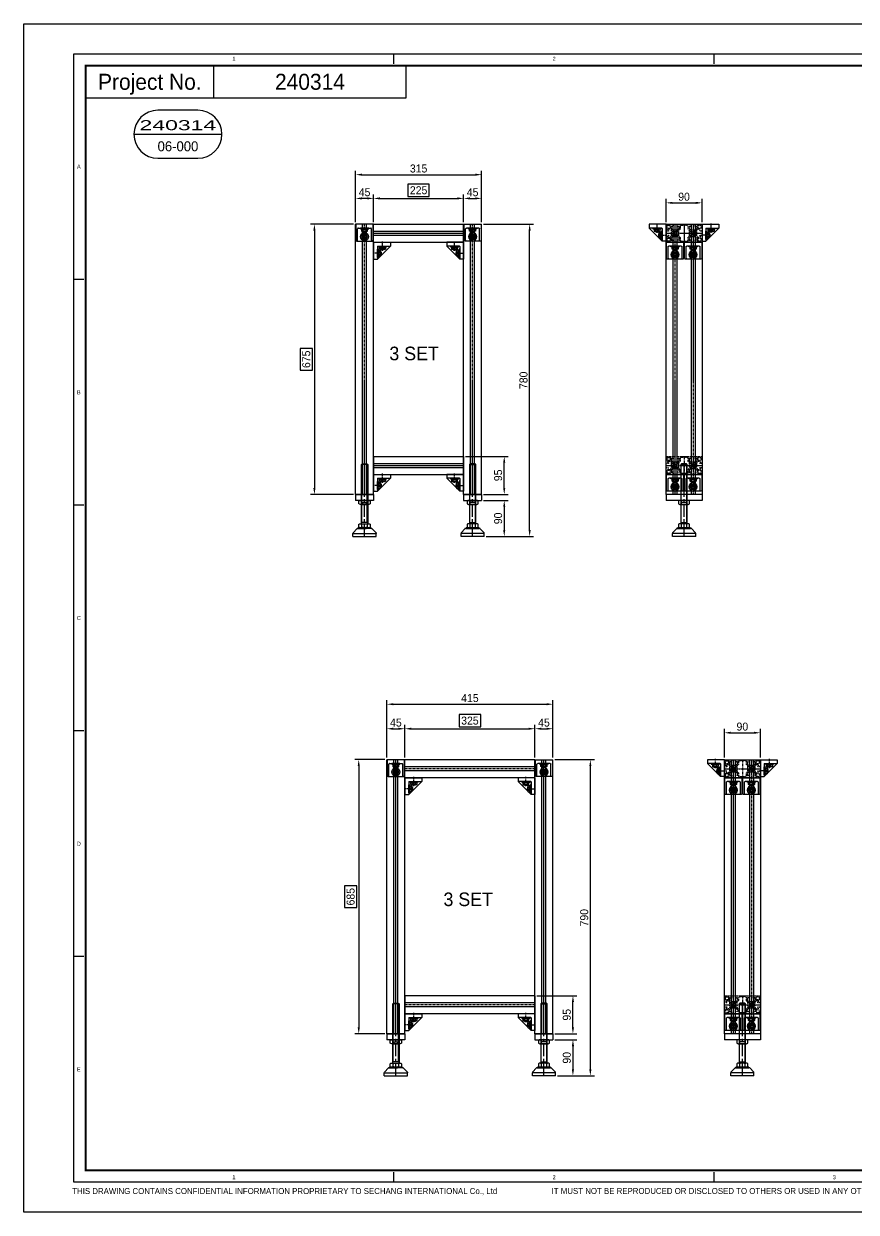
# Model space of a CAD drawing. Header units: inches. Extents: x 0 to 77285, y -118 to 40065.
# Drawn here: x 66890 to 68970, y 10650 to 13620 of the extents above; entities that cross this region are included whole.
import ezdxf
from ezdxf.enums import TextEntityAlignment as Align

# ---------------------------------------------------------------- set-up
doc = ezdxf.new("R2010")
doc.units = ezdxf.units.IN
doc.header["$LTSCALE"] = 5
doc.header["$MEASUREMENT"] = 0
doc.linetypes.add('CENTER', pattern=[2, 1.25, -0.25, 0.25, -0.25])
doc.linetypes.add('HIDDEN', pattern=[0.375, 0.25, -0.125])
for name, color, linetype in [('11', 1, 'CENTER'), ('22', 2, 'HIDDEN'), ('44', 4, 'Continuous'), ('A', 8, 'Continuous'), ('T', 3, 'Continuous')]:
    doc.layers.add(name, color=color, linetype=linetype)
doc.styles.add('SCI', font='')
doc.styles.get('SCI').set_extended_font_data('Gulim')
doc.dimstyles.new('S', dxfattribs={"dimscale": 100, "dimtxt": 2.5, "dimasz": 2, "dimexe": 1.25, "dimexo": 0.625, "dimgap": -0.625, "dimtad": 1, "dimdec": 8, "dimtxsty": 'SCI', "dimcen": 2.5, "dimclrd": 1, "dimclre": 1, "dimclrt": 7, "dimadec": 8, "dimazin": 2, "dimtfac": 1, "dimtdec": 8, "dimtmove": 0, "dimatfit": 3, "dimfxl": 1, "dimarcsym": 0})
doc.dimstyles.new('SCH', dxfattribs={"dimtxt": 2.5, "dimasz": 2, "dimexe": 1.25, "dimexo": 0.625, "dimtad": 1, "dimdec": 8, "dimtxsty": 'SCI', "dimcen": 2.5, "dimclrd": 4, "dimclre": 4, "dimclrt": 7, "dimadec": 8, "dimazin": 2, "dimtfac": 1, "dimtdec": 8, "dimtmove": 0, "dimatfit": 3, "dimfxl": 1, "dimarcsym": 0})

# ---------------------------------------------------------------- blocks, each defined once
blk = doc.blocks.new('A$C47db6cef')
at = {"ltscale": 0.506191}
for p, q in [((0, 43), (0, 28.5)), ((16.5, 45), (2, 45)), ((3.1, 40.5), (2.3, 41.3)), ((2.3, 35.7), (3.1, 36.5)), ((3.7, 42.7), (4.5, 41.9)), ((4.5, 35.1), (3.7, 34.3)), ((6, 32.5), (10.5, 32.5)), ((8.5, 41.9), (9.3, 42.7)), ((9.3, 34.3), (8.5, 35.1)), ((10.7, 41.3), (9.9, 40.5)), ((9.9, 36.5), (10.7, 35.7)), ((10.5, 32.5), (14, 29)), ((12.5, 34.5), (12.5, 39)), ((16, 31), (12.5, 34.5)), ((15.5, 39), (17.5, 39)), ((22.2, 31), (16, 31)), ((16.5, 43.5), (16.5, 45)), ((28.5, 45), (16.5, 45)), ((17.5, 43.5), (16.5, 43.5)), ((17.5, 39), (17.5, 43.5)), ((22.5, 30.7), (22.2, 31)), ((22.8, 31), (22.5, 30.7)), ((29, 31), (22.8, 31)), ((27.5, 43.5), (27.5, 39)), ((28.5, 43.5), (27.5, 43.5)), ((27.5, 39), (29.5, 39)), ((28.5, 45), (28.5, 43.5)), ((36.5, 45), (28.5, 45)), ((32.5, 34.5), (29, 31)), ((31, 29), (35, 33)), ((32.5, 39), (32.5, 34.5)), ((35, 33), (35, 39.5)), ((37, 44.5), (36.5, 45)), ((44.7, 44.5), (37, 44.5)), ((37.5, 42), (52.5, 42)), ((45, 44.2), (44.7, 44.5)), ((45.3, 44.5), (45, 44.2)), ((53, 44.5), (45.3, 44.5)), ((53.5, 45), (53, 44.5)), ((61.5, 45), (53.5, 45)), ((55, 39.5), (55, 33)), ((55, 33), (59, 29)), ((57.5, 34.5), (57.5, 39)), ((61, 31), (57.5, 34.5)), ((60.5, 39), (62.5, 39)), ((67.2, 31), (61, 31)), ((61.5, 43.5), (61.5, 45)), ((73.5, 45), (61.5, 45)), ((62.5, 43.5), (61.5, 43.5)), ((62.5, 39), (62.5, 43.5)), ((67.5, 30.7), (67.2, 31)), ((67.8, 31), (67.5, 30.7)), ((74, 31), (67.8, 31)), ((72.5, 43.5), (72.5, 39)), ((73.5, 43.5), (72.5, 43.5)), ((72.5, 39), (74.5, 39)), ((73.5, 45), (73.5, 43.5)), ((88, 45), (73.5, 45)), ((77.5, 34.5), (74, 31)), ((76, 29), (79.5, 32.5)), ((77.5, 39), (77.5, 34.5)), ((80.1, 40.5), (79.3, 41.3)), ((79.3, 35.7), (80.1, 36.5)), ((79.5, 32.5), (84, 32.5)), ((80.7, 42.7), (81.5, 41.9)), ((81.5, 35.1), (80.7, 34.3)), ((85.5, 41.9), (86.3, 42.7)), ((86.3, 34.3), (85.5, 35.1)), ((87.7, 41.3), (86.9, 40.5)), ((86.9, 36.5), (87.7, 35.7)), ((90, 28.5), (90, 43)), ((0, 28.5), (1.5, 28.5)), ((0, 28.5), (0, 16.5)), ((0, 16.5), (0, 2)), ((1.5, 16.5), (0, 16.5)), ((1.5, 28.5), (1.5, 27.5)), ((1.5, 27.5), (6, 27.5)), ((1.5, 17.5), (1.5, 16.5)), ((6, 17.5), (1.5, 17.5)), ((2, 0), (16.5, 0)), ((3.1, 8.5), (2.3, 9.3)), ((2.3, 3.7), (3.1, 4.5)), ((3.7, 10.7), (4.5, 9.9)), ((4.5, 3.1), (3.7, 2.3)), ((6, 27.5), (6, 29.5)), ((6, 15.5), (6, 17.5)), ((10.5, 12.5), (6, 12.5)), ((8.5, 9.9), (9.3, 10.7)), ((9.3, 2.3), (8.5, 3.1)), ((10.7, 9.3), (9.9, 8.5)), ((9.9, 4.5), (10.7, 3.7)), ((14, 16), (10.5, 12.5)), ((12.5, 10.5), (16, 14)), ((12.5, 6), (12.5, 10.5)), ((14, 29), (14, 22.8)), ((14, 22.8), (14.3, 22.5)), ((14.3, 22.5), (14, 22.2)), ((14, 22.2), (14, 16)), ((17.5, 6), (15.5, 6)), ((16, 26.3), (16, 28)), ((19.5, 24.2), (16, 26.3)), ((16, 18.7), (19.5, 20.8)), ((16, 17), (16, 18.7)), ((16, 14), (22.2, 14)), ((16.5, 1.5), (17.5, 1.5)), ((16.5, 0), (16.5, 1.5)), ((16.5, 0), (28.5, 0)), ((17, 29), (18.7, 29)), ((18.7, 16), (17, 16)), ((17.5, 1.5), (17.5, 6)), ((18.7, 29), (20.8, 25.5)), ((20.8, 19.5), (18.7, 16)), ((22.2, 14), (22.5, 14.3)), ((22.5, 14.3), (22.8, 14)), ((22.8, 14), (29, 14)), ((24.2, 25.5), (26.3, 29)), ((26.3, 16), (24.2, 19.5)), ((29, 26.3), (25.5, 24.2)), ((25.5, 20.8), (29, 18.7)), ((26.3, 29), (28, 29)), ((28, 16), (26.3, 16)), ((27.5, 6), (27.5, 1.5)), ((29.5, 6), (27.5, 6)), ((27.5, 1.5), (28.5, 1.5)), ((28.5, 1.5), (28.5, 0)), ((28.5, 0), (35.5, 0)), ((29, 28), (29, 26.3)), ((29, 18.7), (29, 17)), ((29, 14), (32.5, 10.5)), ((31, 16), (31, 29)), ((35, 12), (31, 16)), ((32.5, 10.5), (32.5, 6)), ((35, 5.5), (35, 12)), ((35.5, 0), (36, 0.5)), ((36, 0.5), (44.7, 0.5)), ((52.5, 3), (37.5, 3)), ((44.7, 0.5), (45, 0.8)), ((45, 0.8), (45.3, 0.5)), ((45.3, 0.5), (54, 0.5)), ((54, 0.5), (54.5, 0)), ((59, 16), (55, 12)), ((55, 12), (55, 5.5)), ((57.5, 10.5), (61, 14)), ((57.5, 6), (57.5, 10.5)), ((59, 29), (59, 16)), ((62.5, 6), (60.5, 6)), ((61, 26.3), (61, 28)), ((64.5, 24.2), (61, 26.3)), ((61, 18.7), (64.5, 20.8)), ((61, 17), (61, 18.7)), ((61, 14), (67.2, 14)), ((61.5, 1.5), (62.5, 1.5)), ((61.5, 0), (61.5, 1.5)), ((62, 29), (63.7, 29)), ((63.7, 16), (62, 16)), ((62.5, 1.5), (62.5, 6)), ((63.7, 29), (65.8, 25.5)), ((65.8, 19.5), (63.7, 16)), ((67.2, 14), (67.5, 14.3)), ((67.5, 14.3), (67.8, 14)), ((67.8, 14), (74, 14)), ((69.2, 25.5), (71.3, 29)), ((71.3, 16), (69.2, 19.5)), ((74, 26.3), (70.5, 24.2)), ((70.5, 20.8), (74, 18.7)), ((71.3, 29), (73, 29)), ((73, 16), (71.3, 16)), ((72.5, 6), (72.5, 1.5)), ((74.5, 6), (72.5, 6)), ((72.5, 1.5), (73.5, 1.5)), ((73.5, 1.5), (73.5, 0)), ((74, 28), (74, 26.3)), ((74, 18.7), (74, 17)), ((74, 14), (77.5, 10.5)), ((75.7, 22.5), (76, 22.8)), ((76, 22.2), (75.7, 22.5)), ((76, 22.8), (76, 29)), ((76, 16), (76, 22.2)), ((79.5, 12.5), (76, 16)), ((77.5, 10.5), (77.5, 6)), ((80.1, 8.5), (79.3, 9.3)), ((79.3, 3.7), (80.1, 4.5)), ((84, 12.5), (79.5, 12.5)), ((80.7, 10.7), (81.5, 9.9)), ((81.5, 3.1), (80.7, 2.3)), ((84, 29.5), (84, 27.5)), ((84, 27.5), (88.5, 27.5)), ((84, 17.5), (84, 15.5)), ((88.5, 17.5), (84, 17.5)), ((85.5, 9.9), (86.3, 10.7)), ((86.3, 2.3), (85.5, 3.1)), ((87.7, 9.3), (86.9, 8.5)), ((86.9, 4.5), (87.7, 3.7)), ((88.5, 28.5), (90, 28.5)), ((88.5, 27.5), (88.5, 28.5)), ((88.5, 16.5), (88.5, 17.5)), ((90, 16.5), (88.5, 16.5)), ((90, 16.5), (90, 28.5)), ((90, 2), (90, 16.5))]:
    blk.add_line(p, q, dxfattribs=at)
for p, q in [((54.5, 0), (61.5, 0)), ((61.5, 0), (73.5, 0)), ((73.5, 0), (88, 0))]:
    blk.add_line(p, q)
for centre, radius, start, end in [((2, 43), 2, 90, 180), ((6.5, 38.5), 5, 123.463, 146.537), ((6.5, 38.5), 5, 213.463, 236.537), ((6.5, 38.5), 4, 149.4775, 210.5225), ((6.5, 38.5), 4, 59.4775, 120.5225), ((6.5, 38.5), 4, 239.4775, 300.5225), ((6, 31), 1.5, 90, 270), ((6.5, 38.5), 5, 33.463, 56.537), ((6.5, 38.5), 5, 303.463, 326.537), ((6.5, 38.5), 4, 329.4775, 30.5225), ((14, 39), 1.5, 0, 180), ((31, 39), 1.5, 0, 180), ((37.5, 39.5), 2.5, 90, 180), ((52.5, 39.5), 2.5, 0, 90), ((59, 39), 1.5, 0, 180), ((76, 39), 1.5, 0, 180), ((83.5, 38.5), 5, 123.463, 146.537), ((83.5, 38.5), 5, 213.463, 236.537), ((83.5, 38.5), 4, 149.4775, 210.5225), ((83.5, 38.5), 4, 59.4775, 120.5225), ((83.5, 38.5), 4, 239.4775, 300.5225), ((84, 31), 1.5, 270, 90), ((83.5, 38.5), 5, 33.463, 56.537), ((83.5, 38.5), 5, 303.463, 326.537), ((83.5, 38.5), 4, 329.4775, 30.5225), ((88, 43), 2, 0, 90), ((2, 2), 2, 180, 270), ((6.5, 6.5), 5, 123.463, 146.537), ((6.5, 6.5), 5, 213.463, 236.537), ((6.5, 6.5), 4, 149.4775, 210.5225), ((6, 14), 1.5, 90, 270), ((6.5, 6.5), 4, 59.4775, 120.5225), ((6.5, 6.5), 4, 239.4775, 300.5225), ((6.5, 6.5), 5, 33.463, 56.537), ((6.5, 6.5), 5, 303.463, 326.537), ((6.5, 6.5), 4, 329.4775, 30.5225), ((14, 6), 1.5, 180, 0), ((17, 28), 1, 90, 180), ((17, 17), 1, 180, 270), ((22.5, 22.5), 3.5, 150, 210), ((22.5, 22.5), 3.5, 60, 120), ((22.5, 22.5), 3.5, 240, 300), ((22.5, 22.5), 3.5, 330, 30), ((28, 28), 1, 0, 90), ((28, 17), 1, 270, 0), ((31, 6), 1.5, 180, 0), ((37.5, 5.5), 2.5, 180, 270), ((52.5, 5.5), 2.5, 270, 0), ((59, 6), 1.5, 180, 0), ((62, 28), 1, 90, 180), ((62, 17), 1, 180, 270), ((67.5, 22.5), 3.5, 150, 210), ((67.5, 22.5), 3.5, 60, 120), ((67.5, 22.5), 3.5, 240, 300), ((67.5, 22.5), 3.5, 330, 30), ((73, 28), 1, 0, 90), ((73, 17), 1, 270, 0), ((76, 6), 1.5, 180, 0), ((83.5, 6.5), 5, 123.463, 146.537), ((83.5, 6.5), 5, 213.463, 236.537), ((83.5, 6.5), 4, 149.4775, 210.5225), ((83.5, 6.5), 4, 59.4775, 120.5225), ((83.5, 6.5), 4, 239.4775, 300.5225), ((84, 14), 1.5, 270, 90), ((83.5, 6.5), 5, 33.463, 56.537), ((83.5, 6.5), 5, 303.463, 326.537), ((83.5, 6.5), 4, 329.4775, 30.5225), ((88, 2), 2, 270, 0)]:
    blk.add_arc(centre, radius, start, end, dxfattribs=at)
at = {"layer": '11', "ltscale": 0.506191}
for p, q in [((22.5, 45), (22.5, 0)), ((67.5, 0), (67.5, 45)), ((90, 22.5), (0, 22.5))]:
    blk.add_line(p, q, dxfattribs=at)
at = {"layer": '11'}
blk.add_line((45, 45), (45, 0), dxfattribs=at)
at = {"layer": 'A', "ltscale": 0.506191}
for p, q in [((0, 45), (0, 43)), ((2, 45), (0, 45)), ((53.5, 45), (36.5, 45)), ((90, 45), (88, 45)), ((90, 43), (90, 45)), ((0, 2), (0, 0)), ((0, 0), (2, 0)), ((35.5, 0), (54.5, 0)), ((90, 0), (90, 2))]:
    blk.add_line(p, q, dxfattribs=at)
at = {"layer": 'A'}
blk.add_line((88, 0), (90, 0), dxfattribs=at)
blk = doc.blocks.new('af!@$!2^^&&@$aD읾ㅇㄹA$C5BB358B1')
for p, q in [((1.7, 42), (43.7, 42)), ((1.7, 42), (1.7, 0)), ((12.2, 32.5), (11.2, 31.5)), ((43.7, 32.5), (11.2, 0)), ((11.2, 31.5), (11.2, 0)), ((12.2, 32.5), (43.7, 32.5)), ((14, 32.5), (34.5, 32.5)), ((14, 31), (14, 32.5)), ((34.5, 31), (14, 31)), ((16.7, 29.7), (14, 31)), ((34.5, 31), (31.7, 29.7)), ((34.5, 32.5), (34.5, 31)), ((43.7, 42), (43.7, 32.5)), ((11.2, 24.7), (12.7, 24.7)), ((11.2, 4), (11.2, 24.5)), ((12.7, 4.2), (11.2, 4.2)), ((12.7, 24.7), (12.7, 4.2)), ((12.7, 24.7), (14, 22)), ((14, 7), (12.7, 4.2)), ((14, 22), (18.6, 22)), ((18.6, 18.3), (14, 18.3)), ((18.6, 10.7), (14, 10.7)), ((18.6, 7), (14, 7)), ((16.7, 25.1), (16.7, 29.7)), ((17.8, 24.5), (16.7, 25.1)), ((30.7, 24.5), (17.8, 24.5)), ((18.6, 22), (19.2, 20.9)), ((19.2, 8.1), (18.6, 7)), ((19.2, 20.9), (19.2, 8.1)), ((19.9, 18.5), (19.2, 18.5)), ((19.9, 10.5), (19.2, 10.5)), ((19.9, 18.5), (19.9, 10.5)), ((20.7, 17.7), (19.9, 18.5)), ((20.7, 11.3), (19.9, 10.5)), ((20.2, 23.8), (20.2, 24.5)), ((28.2, 23.8), (20.2, 23.8)), ((21, 23), (20.2, 23.8)), ((20.5, 25.1), (20.5, 29.7)), ((20.7, 17.7), (20.7, 11.3)), ((27.4, 23), (21, 23)), ((27.4, 23), (28.2, 23.8)), ((28, 25.1), (28, 29.7)), ((28.2, 23.8), (28.2, 24.5)), ((31.7, 25.1), (30.7, 24.5)), ((31.7, 29.7), (31.7, 25.1)), ((1.7, 0), (11.2, 0))]:
    blk.add_line(p, q)
for centre, radius, start, end in [((11.6, 20.1), 3.06, 322.1211, 37.8789), ((3.4, 14.5), 11.3, 340.5288, 19.4712), ((11.6, 8.9), 3.06, 322.1211, 37.8789), ((18.6, 32.1), 3.06, 232.1211, 307.8789), ((18.6, 27.6), 3.06, 232.1211, 307.8789), ((16.2, 20.1), 3.06, 322.1211, 37.8789), ((8, 14.5), 11.3, 340.5288, 19.4712), ((16.2, 8.9), 3.06, 322.1211, 37.8789), ((24.2, 40.3), 11.3, 250.5288, 289.4712), ((24.2, 35.8), 11.3, 250.5288, 289.4712), ((29.9, 32.1), 3.06, 232.1211, 307.8789), ((29.9, 27.6), 3.06, 232.1211, 307.8789)]:
    blk.add_arc(centre, radius, start, end)
at = {"layer": '11'}
for p, q in [((24.2, 20.7), (24.2, 44)), ((21.8, 14.5), (0, 14.5))]:
    blk.add_line(p, q, dxfattribs=at)
blk = doc.blocks.new('A$C632A6005')
for p, q in [((-21.5, 0), (-21.5, -40)), ((21.5, 0), (-21.5, 0)), ((-17.5, -40), (-17.5, -11.5)), ((-15.5, -9.5), (15.5, -9.5)), ((10.3, -9.5), (-10.2, -9.5)), ((-10.2, -9.5), (-10.2, -11)), ((-10.2, -11), (10.3, -11)), ((-10.2, -11), (-7.5, -12.3)), ((-7.5, -12.3), (-7.5, -16.9)), ((-7.5, -16.9), (-6.4, -17.5)), ((-3.8, -24.5), (-7.5, -31)), ((-6.4, -17.5), (6.4, -17.5)), ((-4, -18.2), (-4, -17.5)), ((-4, -18.2), (4, -18.2)), ((-3.2, -19), (-4, -18.2)), ((-3.8, -16.9), (-3.8, -12.3)), ((3.8, -24.5), (-3.8, -24.5)), ((-3.2, -19), (3.2, -19)), ((3.2, -19), (4, -18.2)), ((3.8, -16.9), (3.8, -12.3)), ((7.5, -31), (3.8, -24.5)), ((4, -18.2), (4, -17.5)), ((6.4, -17.5), (7.5, -16.9)), ((7.5, -12.3), (10.3, -11)), ((7.5, -16.9), (7.5, -12.3)), ((10.3, -11), (10.3, -9.5)), ((17.5, -40), (17.5, -11.5)), ((21.5, -40.1), (21.5, 0)), ((-19.5, -42), (19.6, -42)), ((-7.5, -31), (-3.8, -37.5)), ((-3.8, -37.5), (3.8, -37.5)), ((3.8, -37.5), (7.5, -31))]:
    blk.add_line(p, q)
for radius in [10.2, 6.5, 4, 3.2]:
    blk.add_circle((0, -31), radius)
for centre, radius, start, end in [((-15.5, -11.5), 2, 90, 180), ((-5.6, -9.9), 3.06, 232.1211, 307.8789), ((-5.6, -14.4), 3.06, 232.1211, 307.8789), ((0, -22.5), 4.1, 121.3886, 166.7272), ((0, -1.7), 11.3, 250.5288, 289.4712), ((0, -6.2), 11.3, 250.5288, 289.4712), ((0, -22.5), 4.1, 13.2728, 58.6114), ((5.6, -9.9), 3.06, 232.1211, 307.8789), ((5.6, -14.4), 3.06, 232.1211, 307.8789), ((15.5, -11.5), 2, 0, 90), ((-19.5, -40), 2, 180, 270), ((-19.5, -40), 2, 270, 0), ((19.5, -40), 2, 180, 270), ((19.6, -40.1), 1.9, 270, 0)]:
    blk.add_arc(centre, radius, start, end)
blk = doc.blocks.new('A$Cf1812530')
for p, q in [((-90, 0), (0, 0)), ((-90, 0), (-90, -15)), ((0, 0), (0, -15)), ((-90, -15), (0, -15))]:
    blk.add_line(p, q)
blk = doc.blocks.new('A$Ca3d7606b')
for p, q in [((-6.9, 1.3), (-6.9, 8.7)), ((-6.9, 1.3), (-6.9, 8.7)), ((-6.9, 8.7), (-6.9, 1.3)), ((6.9, 0), (-6.9, 0)), ((6.9, 0), (-6.9, 0)), ((6.9, 1.3), (6.9, 8.7)), ((6.9, 1.3), (6.9, 8.7)), ((6.9, 1.3), (6.9, 8.7))]:
    blk.add_line(p, q)
for points in [[(-13.9, 8.7), (-13.9, 1.3)], [(10.4, 10), (-10.4, 10)], [(-10.4, 0), (10.4, 0)], [(13.9, 1.3), (13.9, 8.7)]]:
    blk.add_lwpolyline(points)
for centre, radius, start, end in [((-10.4, 4.9), 5.14, 47.6569, 132.3431), ((-10.4, 5.1), 5.14, 227.6569, 312.3431), ((0, -8.6), 18.6, 68.0805, 111.9195), ((0, 18.6), 18.6, 248.0805, 291.9195), ((10.4, 4.9), 5.14, 47.6569, 132.3431), ((10.4, 5.1), 5.14, 227.6569, 312.3431)]:
    blk.add_arc(centre, radius, start, end)
blk = doc.blocks.new('A$C68f407b1')
for p, q in [((-6, 181.5), (-8, 179.5)), ((-8, 179.5), (-8, 33.5)), ((-8, 179.5), (8, 179.5)), ((6, 181.5), (-6, 181.5)), ((8, 179.5), (6, 181.5)), ((8, 33.5), (8, 179.5)), ((-8, 34.5), (-8, 31.5)), ((-6.9, 30.2), (-6.9, 22.8)), ((6.9, 22.8), (6.9, 30.2)), ((8, 31.5), (8, 34.5)), ((-29, 0), (-29, 7.5)), ((29, 7.5), (-29, 7.5)), ((29, 0), (-29, 0)), ((-27.9, 9.8), (-19.2, 19.3)), ((-17.3, 20), (-4, 20)), ((17.3, 20), (-4, 20)), ((27.9, 9.8), (19.2, 19.3)), ((29, 0), (29, 7.5))]:
    blk.add_line(p, q)
for points in [[(-13.9, 30.2), (-13.9, 22.8)], [(10.4, 31.5), (-10.4, 31.5)], [(13.9, 22.8), (13.9, 30.2)], [(-10.4, 21.5), (10.4, 21.5)]]:
    blk.add_lwpolyline(points)
blk.add_lwpolyline([(-16.5, 20), (16.5, 20), (16.5, 21.5), (-16.5, 21.5)], close=True)
for centre, radius, start, end in [((-10.4, 26.4), 5.14, 47.6569, 132.3431), ((0, 12.9), 18.6, 68.0805, 111.9195), ((10.4, 26.4), 5.14, 47.6569, 132.3431), ((-26, 7.5), 3, 128.8507, 180), ((-17.3, 17), 3, 90, 128.8507), ((-10.4, 26.6), 5.14, 227.6569, 312.3431), ((0, 40.1), 18.6, 248.0805, 291.9195), ((10.4, 26.6), 5.14, 227.6569, 312.3431), ((17.3, 17), 3, 51.1493, 90), ((26, 7.5), 3, 0, 51.1493)]:
    blk.add_arc(centre, radius, start, end)
at = {"layer": '11', "ltscale": 5}
blk.add_line((0, -1), (0, 181.5), dxfattribs=at)
at = {"layer": 'A'}
blk.add_line((8, 85), (-8, 85), dxfattribs=at)
at = {"layer": 'T'}
for p, q in [((-6.9, 34.5), (-6.9, 180.6)), ((6.9, 34.5), (6.9, 180.6)), ((-6.9, 34.5), (-8, 33.5)), ((-6.9, 34.5), (6.9, 34.5)), ((8, 33.5), (6.9, 34.5))]:
    blk.add_line(p, q, dxfattribs=at)
at = {"layer": '44', "insert": (-27.6, 1.1), "char_height": 0.64, "width": 16.63, "attachment_point": 1, "style": 'SCI'}
blk.add_mtext('Q-MASTER SM16-150-58', dxfattribs=at)
blk = doc.blocks.new('A$C6ee4aba0')
for p, q in [((-45, 0), (45, 0)), ((-45, -675, 0), (-45, 0)), ((45, 0), (45, -675, 0)), ((45, -675, 0), (-45, -675, 0))]:
    blk.add_line(p, q)
at = {"layer": '11'}
for p, q in [((-22.5, -675, 0), (-22.5, 0)), ((22.5, 0), (22.5, -675, 0))]:
    blk.add_line(p, q, dxfattribs=at)
at = {"layer": 'A'}
for p, q in [((-27.5, -675, 0), (-27.5, 0)), ((-17.5, -675, 0), (-17.5, 0)), ((17.5, 0), (17.5, -675, 0)), ((27.5, 0), (27.5, -675, 0))]:
    blk.add_line(p, q, dxfattribs=at)
at = {"xscale": -1}
blk.add_blockref('A$Cf1812530', (-45, -675, 0), dxfattribs=at)
at = {"layer": '22', "xscale": -1}
for p in [(45, -45), (45, -625, 0)]:
    blk.add_blockref('A$C47db6cef', p, dxfattribs=at)
at = {"layer": '44', "extrusion": (0, 0, -1), "zscale": -1}
blk.add_blockref('af!@$!2^^&&@$aD읾ㅇㄹA$C5BB358B1', (43.3, -42), dxfattribs=at)
at = {"layer": '44', "extrusion": (0, 0, -1), "xscale": -1, "zscale": -1}
blk.add_blockref('af!@$!2^^&&@$aD읾ㅇㄹA$C5BB358B1', (-43.3, -42), dxfattribs=at)
at = {"layer": '44', "xscale": -1}
for p in [(-22.5, -45), (22.5, -45), (-22.5, -625, 0), (22.5, -625, 0)]:
    blk.add_blockref('A$C632A6005', p, dxfattribs=at)
at = {"layer": '44'}
for name, p in [('A$C68f407b1', (0, -780)), ('A$Ca3d7606b', (0, -700, 0))]:
    blk.add_blockref(name, p, dxfattribs=at)
blk = doc.blocks.new('A$Cec259d19')
for p, q in [((0, 15), (45, 15)), ((0, 15), (0, 0)), ((0, 0), (45, 0)), ((45, 15), (45, 0))]:
    blk.add_line(p, q)
blk = doc.blocks.new('A$C9cdbb54b')
for p, q in [((-32.5, -675, 0), (-32.5, 0)), ((12.5, 0), (-32.5, 0)), ((12.5, 0), (237.5, 0, 0)), ((12.5, -675, 0), (12.5, 0)), ((237.5, -675, 0), (237.5, 0, 0)), ((237.5, 0, 0), (282.5, 0, 0)), ((282.5, -675, 0), (282.5, 0, 0)), ((12.5, -45), (237.5, -45, 0)), ((12.5, -580, 0), (237.5, -580, 0)), ((12.5, -580, 0), (12.5, -625, 0)), ((237.5, -580, 0), (237.5, -625, 0)), ((12.5, -625, 0), (237.5, -625, 0)), ((-32.5, -675, 0), (12.5, -675, 0)), ((282.5, -675, 0), (237.5, -675, 0))]:
    blk.add_line(p, q)
at = {"layer": '11'}
for p, q in [((-10, -675, 0), (-10, 0)), ((12.5, -22.5), (237.5, -22.5, 0)), ((260, -675, 0), (260, 0, 0)), ((12.5, -602.5, 0), (237.5, -602.5, 0))]:
    blk.add_line(p, q, dxfattribs=at)
at = {"layer": 'A'}
for p, q in [((-15, -675, 0), (-15, 0)), ((-5, -675, 0), (-5, 0)), ((12.5, -17.5), (237.5, -17.5, 0)), ((12.5, -27.5), (237.5, -27.5, 0)), ((255, -675, 0), (255, 0, 0)), ((265, -675, 0), (265, 0, 0)), ((12.5, -597.5, 0), (237.5, -597.5, 0)), ((12.5, -607.5, 0), (237.5, -607.5, 0))]:
    blk.add_line(p, q, dxfattribs=at)
at = {"xscale": -1}
blk.add_blockref('A$Cec259d19', (12.5, -690, 0), dxfattribs=at)
blk.add_blockref('A$Cec259d19', (237.5, -690, 0))
at = {"layer": '44'}
for name, p in [('A$C632A6005', (-10, 0)), ('A$C68f407b1', (260, -780, 0)), ('A$Ca3d7606b', (260, -700, 0))]:
    blk.add_blockref(name, p, dxfattribs=at)
at = {"layer": '44', "xscale": -1}
for name, p in [('A$C632A6005', (260, 0, 0)), ('A$C68f407b1', (-10, -780)), ('A$Ca3d7606b', (-10, -700, 0))]:
    blk.add_blockref(name, p, dxfattribs=at)
at = {"layer": '44', "extrusion": (0, 0, -1), "xscale": -1, "zscale": -1}
for p in [(-10.8, -87), (-10.8, -667, 0)]:
    blk.add_blockref('af!@$!2^^&&@$aD읾ㅇㄹA$C5BB358B1', p, dxfattribs=at)
at = {"layer": '44', "extrusion": (0, 0, -1), "zscale": -1}
for p in [(-239.2, -87, 0), (-239.2, -667, 0)]:
    blk.add_blockref('af!@$!2^^&&@$aD읾ㅇㄹA$C5BB358B1', p, dxfattribs=at)
blk = doc.blocks.new('A$Cd11fdec4')
for p, q in [((-45, -685), (-45, 0)), ((-45, 0), (45, 0)), ((45, 0), (45, -685)), ((45, -685), (-45, -685))]:
    blk.add_line(p, q)
at = {"layer": '11'}
for p, q in [((-22.5, -685), (-22.5, 0)), ((22.5, 0), (22.5, -685))]:
    blk.add_line(p, q, dxfattribs=at)
at = {"layer": 'A'}
for p, q in [((-27.5, -685), (-27.5, 0)), ((-17.5, -685), (-17.5, 0)), ((17.5, 0), (17.5, -685)), ((27.5, 0), (27.5, -685))]:
    blk.add_line(p, q, dxfattribs=at)
at = {"xscale": -1}
blk.add_blockref('A$Cf1812530', (-45, -685), dxfattribs=at)
at = {"layer": '22', "xscale": -1}
for p in [(45, -45), (45, -635)]:
    blk.add_blockref('A$C47db6cef', p, dxfattribs=at)
at = {"layer": '44', "extrusion": (0, 0, -1), "zscale": -1}
blk.add_blockref('af!@$!2^^&&@$aD읾ㅇㄹA$C5BB358B1', (43.3, -42), dxfattribs=at)
at = {"layer": '44', "extrusion": (0, 0, -1), "xscale": -1, "zscale": -1}
blk.add_blockref('af!@$!2^^&&@$aD읾ㅇㄹA$C5BB358B1', (-43.3, -42), dxfattribs=at)
at = {"layer": '44', "xscale": -1}
for p in [(-22.5, -45), (22.5, -45), (-22.5, -635), (22.5, -635)]:
    blk.add_blockref('A$C632A6005', p, dxfattribs=at)
at = {"layer": '44'}
for name, p in [('A$C68f407b1', (0, -790)), ('A$Ca3d7606b', (0, -710))]:
    blk.add_blockref(name, p, dxfattribs=at)
blk = doc.blocks.new('A$Cf2a5df7b')
for p, q in [((-22.5, -685, 0), (-22.5, 0)), ((22.5, 0), (-22.5, 0)), ((22.5, 0), (347.5, 0, 0)), ((22.5, -685, 0), (22.5, 0)), ((347.5, -685, 0), (347.5, 0, 0)), ((347.5, 0, 0), (392.5, 0, 0)), ((392.5, -685, 0), (392.5, 0, 0)), ((22.5, -45), (347.5, -45, 0)), ((22.5, -590, 0), (347.5, -590, 0)), ((22.5, -590, 0), (22.5, -635, 0)), ((347.5, -590, 0), (347.5, -635, 0)), ((22.5, -635, 0), (347.5, -635, 0)), ((-22.5, -685, 0), (22.5, -685, 0)), ((392.5, -685, 0), (347.5, -685, 0))]:
    blk.add_line(p, q)
at = {"layer": '11'}
for p, q in [((0, -685, 0), (0, 0)), ((370, -685, 0), (370, 0, 0)), ((22.5, -22.5), (347.5, -22.5, 0)), ((22.5, -612.5, 0), (347.5, -612.5, 0))]:
    blk.add_line(p, q, dxfattribs=at)
at = {"layer": 'A'}
for p, q in [((-5, -685, 0), (-5, 0)), ((5, -685, 0), (5, 0)), ((365, -685, 0), (365, 0, 0)), ((375, -685, 0), (375, 0, 0)), ((22.5, -17.5), (347.5, -17.5, 0)), ((22.5, -27.5), (347.5, -27.5, 0)), ((22.5, -607.5, 0), (347.5, -607.5, 0)), ((22.5, -617.5, 0), (347.5, -617.5, 0))]:
    blk.add_line(p, q, dxfattribs=at)
at = {"xscale": -1}
blk.add_blockref('A$Cec259d19', (22.5, -700, 0), dxfattribs=at)
blk.add_blockref('A$Cec259d19', (347.5, -700, 0))
at = {"layer": '44'}
for name, p in [('A$C632A6005', (0, 0)), ('A$C68f407b1', (370, -790, 0)), ('A$Ca3d7606b', (370, -710, 0))]:
    blk.add_blockref(name, p, dxfattribs=at)
at = {"layer": '44', "xscale": -1}
for name, p in [('A$C632A6005', (370, 0, 0)), ('A$C68f407b1', (0, -790)), ('A$Ca3d7606b', (0, -710, 0))]:
    blk.add_blockref(name, p, dxfattribs=at)
at = {"layer": '44', "extrusion": (0, 0, -1), "xscale": -1, "zscale": -1}
for p in [(-20.8, -87), (-20.8, -677, 0)]:
    blk.add_blockref('af!@$!2^^&&@$aD읾ㅇㄹA$C5BB358B1', p, dxfattribs=at)
at = {"layer": '44', "extrusion": (0, 0, -1), "zscale": -1}
for p in [(-349.2, -87, 0), (-349.2, -677, 0)]:
    blk.add_blockref('af!@$!2^^&&@$aD읾ㅇㄹA$C5BB358B1', p, dxfattribs=at)
blk = doc.blocks.new('A$C60684f4e')
at = {"color": 2}
for p, q in [((92.5, -10), (92.5, -7.5)), ((172.5, -10), (172.5, -7.5)), ((15, -63.9), (12.5, -63.9)), ((15, -120.3), (12.5, -120.3)), ((15, -176.7), (12.5, -176.7)), ((15, -233.1), (12.5, -233.1)), ((92.5, -289.5), (92.5, -287)), ((172.5, -289.5), (172.5, -287))]:
    blk.add_line(p, q, dxfattribs=at)
at = {"color": 40}
for p, q in [((47.5, -18.5), (47.5, -10.5)), ((95.5, -18.5), (95.5, -10.5))]:
    blk.add_line(p, q, dxfattribs=at)
at = {"color": 7, "linetype": 'Continuous'}
blk.add_line((27.52, -27.62), (49.52, -27.62), dxfattribs=at)
at = {"color": 2}
blk.add_lwpolyline([(12.5, -289.5), (12.5, -7.5), (412.5, -7.5), (412.5, -289.5)], close=True, dxfattribs=at)
at = {"color": 40, "const_width": 0.5}
blk.add_lwpolyline([(15.5, -286.5), (15.5, -10.5), (409.5, -10.5), (409.5, -286.5)], close=True, dxfattribs=at)
at = {"color": 40}
blk.add_lwpolyline([(15.5, -18.5), (95.5, -18.5)], dxfattribs=at)
blk.add_lwpolyline([(33.52, -21.62, 1), (33.52, -33.62), (43.52, -33.62, 1), (43.52, -21.62)], format="xyb", close=True)
at = {"layer": 'Defpoints', "color": 1}
blk.add_lwpolyline([(0, -297), (0, 0), (420, 0), (420, -297)], close=True, dxfattribs=at)
at = {"color": 2, "style": 'SCI'}
for s, p in [('1', (52.5, -8.75)), ('2', (132.5, -8.75)), ('A', (13.75, -35.7)), ('B', (13.75, -92.1)), ('C', (13.75, -148.5)), ('D', (13.75, -204.9)), ('E', (13.75, -261.3)), ('1', (52.5, -288.25)), ('2', (132.5, -288.25)), ('3', (202.5, -288.25))]:
    blk.add_text(s, height=1, dxfattribs=at).set_placement(p, align=Align.MIDDLE_CENTER)
at = {"style": 'SCI'}
blk.add_text('Project No.', height=4, dxfattribs=at).set_placement((31.5, -14.5), align=Align.MIDDLE_CENTER)
at = {"color": 3, "linetype": 'Continuous', "style": 'SCI'}
for s, p in [('THIS DRAWING CONTAINS CONFIDENTIAL INFORMATION PROPRIETARY TO SECHANG INTERNATIONAL Co., Ltd  ', (12.11, -292.46)), ('IT MUST NOT BE REPRODUCED OR DISCLOSED TO OTHERS OR USED IN ANY OTHER WAY IN WHOLE OR PART EXCEPT AN AUTHORIZED IN WRITING BY SECHANG INTERNATIONAL Co., Ltd.', (131.88, -292.43))]:
    blk.add_text(s, height=1.5, dxfattribs=at).set_placement(p)
blk = doc.blocks.new('*D802')
at = {"color": 1, "lineweight": -2, "transparency": 16777216}
for p, q in [((68031.3, 11893.7), (67977.6, 11893.7)), ((67977.6, 11893.7), (67977.6, 11863.2)), ((68031.3, 11863.2), (68031.3, 11893.7)), ((67841.9, 11785.9), (67841.9, 11868.2)), ((67857.9, 11858.2), (68150.9, 11858.2)), ((67977.6, 11863.2), (68031.3, 11863.2)), ((68166.9, 11785.9), (68166.9, 11868.2))]:
    blk.add_line(p, q, dxfattribs=at)
at = {"color": 1, "transparency": 16777216}
for points in [[(67857.9, 11860.8), (67857.9, 11855.5), (67841.9, 11858.2)], [(68150.9, 11860.8), (68150.9, 11855.5), (68166.9, 11858.2)]]:
    blk.add_solid(points, dxfattribs=at)
at = {"layer": 'Defpoints', "color": 0, "transparency": 16777216}
for p in [(68166.9, 11858.2), (67841.9, 11780.9), (68166.9, 11780.9, 0)]:
    blk.add_point(p, dxfattribs=at)
at = {"color": 7, "transparency": 16777216, "insert": (68004.4, 11878.4), "char_height": 20, "attachment_point": 5, "style": 'SCI'}
blk.add_mtext('325', dxfattribs=at)
blk = doc.blocks.new('*D803')
at = {"color": 1, "lineweight": -2, "transparency": 16777216}
for p, q in [((67791.9, 11780.9), (67716.6, 11780.9)), ((67726.6, 11764.9), (67726.6, 11111.9)), ((67721.6, 11465.2), (67691.1, 11465.2)), ((67691.1, 11465.2), (67691.1, 11411.5)), ((67721.6, 11411.5), (67721.6, 11465.2)), ((67691.1, 11411.5), (67721.6, 11411.5)), ((67791.9, 11095.9), (67716.6, 11095.9))]:
    blk.add_line(p, q, dxfattribs=at)
at = {"color": 1, "transparency": 16777216}
for points in [[(67724, 11764.9), (67729.3, 11764.9), (67726.6, 11780.9)], [(67724, 11111.9), (67729.3, 11111.9), (67726.6, 11095.9)]]:
    blk.add_solid(points, dxfattribs=at)
at = {"layer": 'Defpoints', "color": 0, "transparency": 16777216}
for p in [(67796.9, 11780.9), (67726.6, 11095.9), (67796.9, 11095.9, 0)]:
    blk.add_point(p, dxfattribs=at)
at = {"color": 7, "transparency": 16777216, "insert": (67706.4, 11438.4), "char_height": 20, "attachment_point": 5, "rotation": 90, "style": 'SCI'}
blk.add_mtext('685', dxfattribs=at)
blk = doc.blocks.new('*D804')
at = {"color": 1, "lineweight": -2, "transparency": 16777216}
for p, q in [((67903, 13219), (67849.3, 13219)), ((67849.3, 13219), (67849.3, 13188.5)), ((67903, 13188.5), (67903, 13219)), ((67763.7, 13123.9), (67763.7, 13193.5)), ((67849.3, 13188.5), (67903, 13188.5)), ((67988.7, 13123.9), (67988.7, 13193.5)), ((67779.7, 13183.5), (67972.7, 13183.5))]:
    blk.add_line(p, q, dxfattribs=at)
at = {"color": 1, "transparency": 16777216}
for points in [[(67779.7, 13186.2), (67779.7, 13180.8), (67763.7, 13183.5)], [(67972.7, 13186.2), (67972.7, 13180.8), (67988.7, 13183.5)]]:
    blk.add_solid(points, dxfattribs=at)
at = {"layer": 'Defpoints', "color": 0, "transparency": 16777216}
for p in [(67988.7, 13183.5), (67763.7, 13118.9, 0), (67988.7, 13118.9)]:
    blk.add_point(p, dxfattribs=at)
at = {"color": 7, "transparency": 16777216, "insert": (67876.2, 13203.7), "char_height": 20, "attachment_point": 5, "style": 'SCI'}
blk.add_mtext('225', dxfattribs=at)
blk = doc.blocks.new('*D805')
at = {"color": 1, "lineweight": -2, "transparency": 16777216}
for p, q in [((67713.7, 13118.9), (67605.9, 13118.9)), ((67615.9, 13102.9), (67615.9, 12459.9)), ((67610.9, 12808.2), (67580.4, 12808.2)), ((67580.4, 12808.2), (67580.4, 12754.5)), ((67610.9, 12754.5), (67610.9, 12808.2)), ((67580.4, 12754.5), (67610.9, 12754.5)), ((67713.7, 12443.9), (67605.9, 12443.9))]:
    blk.add_line(p, q, dxfattribs=at)
at = {"color": 1, "transparency": 16777216}
for points in [[(67613.2, 13102.9), (67618.6, 13102.9), (67615.9, 13118.9)], [(67613.2, 12459.9), (67618.6, 12459.9), (67615.9, 12443.9)]]:
    blk.add_solid(points, dxfattribs=at)
at = {"layer": 'Defpoints', "color": 0, "transparency": 16777216}
for p in [(67718.7, 13118.9, 0), (67615.9, 12443.9), (67718.7, 12443.9, 0)]:
    blk.add_point(p, dxfattribs=at)
at = {"color": 7, "transparency": 16777216, "insert": (67595.6, 12781.4), "char_height": 20, "attachment_point": 5, "rotation": 90, "style": 'SCI'}
blk.add_mtext('675', dxfattribs=at)
blk = doc.blocks.new('*D808')
at = {"color": 4, "lineweight": -2, "transparency": 16777216}
for p, q in [((67718.7, 13123.9), (67718.7, 13193.5)), ((67763.7, 13123.9), (67763.7, 13193.5)), ((67747.7, 13183.5), (67734.7, 13183.5))]:
    blk.add_line(p, q, dxfattribs=at)
at = {"color": 4, "transparency": 16777216}
for points in [[(67734.7, 13186.2), (67734.7, 13180.8), (67718.7, 13183.5)], [(67747.7, 13186.2), (67747.7, 13180.8), (67763.7, 13183.5)]]:
    blk.add_solid(points, dxfattribs=at)
at = {"layer": 'Defpoints', "color": 0, "transparency": 16777216}
for p in [(67718.7, 13183.5), (67718.7, 13118.9, 0), (67763.7, 13118.9, 0)]:
    blk.add_point(p, dxfattribs=at)
at = {"color": 7, "transparency": 16777216, "insert": (67741.2, 13198.8), "char_height": 20, "attachment_point": 5, "style": 'SCI'}
blk.add_mtext('45', dxfattribs=at)
blk = doc.blocks.new('*D809')
at = {"color": 4, "lineweight": -2, "transparency": 16777216}
for p, q in [((67988.7, 13123.9), (67988.7, 13193.5)), ((68033.7, 13123.9), (68033.7, 13193.5)), ((68004.7, 13183.5), (68017.7, 13183.5))]:
    blk.add_line(p, q, dxfattribs=at)
at = {"color": 4, "transparency": 16777216}
for points in [[(68004.7, 13186.2), (68004.7, 13180.8), (67988.7, 13183.5)], [(68017.7, 13186.2), (68017.7, 13180.8), (68033.7, 13183.5)]]:
    blk.add_solid(points, dxfattribs=at)
at = {"layer": 'Defpoints', "color": 0, "transparency": 16777216}
for p in [(68033.7, 13183.5), (67988.7, 13118.9), (68033.7, 13118.9)]:
    blk.add_point(p, dxfattribs=at)
at = {"color": 7, "transparency": 16777216, "insert": (68011.2, 13198.8), "char_height": 20, "attachment_point": 5, "style": 'SCI'}
blk.add_mtext('45', dxfattribs=at)
blk = doc.blocks.new('*D810')
at = {"color": 4, "lineweight": -2, "transparency": 16777216}
for p, q in [((67718.7, 13123.9), (67718.7, 13252.8)), ((68033.7, 13123.9), (68033.7, 13252.8)), ((67734.7, 13242.8), (68017.7, 13242.8))]:
    blk.add_line(p, q, dxfattribs=at)
at = {"color": 4, "transparency": 16777216}
for points in [[(67734.7, 13245.5), (67734.7, 13240.2), (67718.7, 13242.8)], [(68017.7, 13245.5), (68017.7, 13240.2), (68033.7, 13242.8)]]:
    blk.add_solid(points, dxfattribs=at)
at = {"layer": 'Defpoints', "color": 0, "transparency": 16777216}
for p in [(68033.7, 13242.8), (67718.7, 13118.9, 0), (68033.7, 13118.9)]:
    blk.add_point(p, dxfattribs=at)
at = {"color": 7, "transparency": 16777216, "insert": (67876.2, 13258.1), "char_height": 20, "attachment_point": 5, "style": 'SCI'}
blk.add_mtext('315', dxfattribs=at)
blk = doc.blocks.new('*D811')
at = {"color": 4, "lineweight": -2, "transparency": 16777216}
for p, q in [((67993.7, 12538.9), (68100.2, 12538.9)), ((68090.2, 12459.9), (68090.2, 12522.9)), ((68038.7, 12443.9), (68100.2, 12443.9))]:
    blk.add_line(p, q, dxfattribs=at)
at = {"color": 4, "transparency": 16777216}
for points in [[(68087.5, 12522.9), (68092.8, 12522.9), (68090.2, 12538.9)], [(68087.5, 12459.9), (68092.8, 12459.9), (68090.2, 12443.9)]]:
    blk.add_solid(points, dxfattribs=at)
at = {"layer": 'Defpoints', "color": 0, "transparency": 16777216}
for p in [(67988.7, 12538.9, 0), (68090.2, 12538.9), (68033.7, 12443.9, 0)]:
    blk.add_point(p, dxfattribs=at)
at = {"color": 7, "transparency": 16777216, "insert": (68074.9, 12491.4), "char_height": 20, "attachment_point": 5, "rotation": 90, "style": 'SCI'}
blk.add_mtext('95', dxfattribs=at)
blk = doc.blocks.new('*D812')
at = {"color": 4, "lineweight": -2, "transparency": 16777216}
for p, q in [((68038.7, 12428.9), (68100.2, 12428.9)), ((68090.2, 12412.9), (68090.2, 12354.9)), ((68045.2, 12338.9), (68100.2, 12338.9))]:
    blk.add_line(p, q, dxfattribs=at)
at = {"color": 4, "transparency": 16777216}
for points in [[(68087.5, 12412.9), (68092.8, 12412.9), (68090.2, 12428.9)], [(68087.5, 12354.9), (68092.8, 12354.9), (68090.2, 12338.9)]]:
    blk.add_solid(points, dxfattribs=at)
at = {"layer": 'Defpoints', "color": 0, "transparency": 16777216}
for p in [(68033.7, 12428.9, 0), (68040.2, 12338.9), (68090.2, 12338.9)]:
    blk.add_point(p, dxfattribs=at)
at = {"color": 7, "transparency": 16777216, "insert": (68074.9, 12383.9), "char_height": 20, "attachment_point": 5, "rotation": 90, "style": 'SCI'}
blk.add_mtext('90', dxfattribs=at)
blk = doc.blocks.new('*D813')
at = {"color": 4, "lineweight": -2, "transparency": 16777216}
for p, q in [((68038.7, 13118.9), (68163.6, 13118.9)), ((68153.6, 12354.9), (68153.6, 13102.9)), ((68045.2, 12338.9), (68163.6, 12338.9))]:
    blk.add_line(p, q, dxfattribs=at)
at = {"color": 4, "transparency": 16777216}
for points in [[(68151, 13102.9), (68156.3, 13102.9), (68153.6, 13118.9)], [(68151, 12354.9), (68156.3, 12354.9), (68153.6, 12338.9)]]:
    blk.add_solid(points, dxfattribs=at)
at = {"layer": 'Defpoints', "color": 0, "transparency": 16777216}
for p in [(68033.7, 13118.9), (68153.6, 13118.9), (68040.2, 12338.9)]:
    blk.add_point(p, dxfattribs=at)
at = {"color": 7, "transparency": 16777216, "insert": (68138.4, 12728.9), "char_height": 20, "attachment_point": 5, "rotation": 90, "style": 'SCI'}
blk.add_mtext('780', dxfattribs=at)
blk = doc.blocks.new('*D814')
at = {"color": 4, "lineweight": -2, "transparency": 16777216}
for p, q in [((68494.4, 13123.9), (68494.4, 13182.4)), ((68510.4, 13172.4), (68568.4, 13172.4)), ((68584.4, 13123.9), (68584.4, 13182.4))]:
    blk.add_line(p, q, dxfattribs=at)
at = {"color": 4, "transparency": 16777216}
for points in [[(68510.4, 13175), (68510.4, 13169.7), (68494.4, 13172.4)], [(68568.4, 13175), (68568.4, 13169.7), (68584.4, 13172.4)]]:
    blk.add_solid(points, dxfattribs=at)
at = {"layer": 'Defpoints', "color": 0, "transparency": 16777216}
for p in [(68584.4, 13172.4), (68494.4, 13118.9), (68584.4, 13118.9)]:
    blk.add_point(p, dxfattribs=at)
at = {"color": 7, "transparency": 16777216, "insert": (68539.4, 13187.6), "char_height": 20, "attachment_point": 5, "style": 'SCI'}
blk.add_mtext('90', dxfattribs=at)
blk = doc.blocks.new('*D822')
at = {"color": 4, "lineweight": -2, "transparency": 16777216}
for p, q in [((67796.9, 11785.9), (67796.9, 11868.2)), ((67812.9, 11858.2), (67825.9, 11858.2)), ((67841.9, 11785.9), (67841.9, 11868.2))]:
    blk.add_line(p, q, dxfattribs=at)
at = {"color": 4, "transparency": 16777216}
for points in [[(67812.9, 11860.8), (67812.9, 11855.5), (67796.9, 11858.2)], [(67825.9, 11860.8), (67825.9, 11855.5), (67841.9, 11858.2)]]:
    blk.add_solid(points, dxfattribs=at)
at = {"layer": 'Defpoints', "color": 0, "transparency": 16777216}
for p in [(67841.9, 11858.2), (67796.9, 11780.9), (67841.9, 11780.9)]:
    blk.add_point(p, dxfattribs=at)
at = {"color": 7, "transparency": 16777216, "insert": (67819.4, 11873.4), "char_height": 20, "attachment_point": 5, "style": 'SCI'}
blk.add_mtext('45', dxfattribs=at)
blk = doc.blocks.new('*D823')
at = {"color": 4, "lineweight": -2, "transparency": 16777216}
for p, q in [((67796.9, 11785.9), (67796.9, 11929.4)), ((67812.9, 11919.4), (68195.9, 11919.4)), ((68211.9, 11785.9), (68211.9, 11929.4))]:
    blk.add_line(p, q, dxfattribs=at)
at = {"color": 4, "transparency": 16777216}
for points in [[(67812.9, 11922.1), (67812.9, 11916.8), (67796.9, 11919.4)], [(68195.9, 11922.1), (68195.9, 11916.8), (68211.9, 11919.4)]]:
    blk.add_solid(points, dxfattribs=at)
at = {"layer": 'Defpoints', "color": 0, "transparency": 16777216}
for p in [(68211.9, 11919.4), (67796.9, 11780.9), (68211.9, 11780.9, 0)]:
    blk.add_point(p, dxfattribs=at)
at = {"color": 7, "transparency": 16777216, "insert": (68004.4, 11934.7), "char_height": 20, "attachment_point": 5, "style": 'SCI'}
blk.add_mtext('415', dxfattribs=at)
blk = doc.blocks.new('*D824')
at = {"color": 4, "lineweight": -2, "transparency": 16777216}
for p, q in [((68166.9, 11785.9), (68166.9, 11868.2)), ((68182.9, 11858.2), (68195.9, 11858.2)), ((68211.9, 11785.9), (68211.9, 11868.2))]:
    blk.add_line(p, q, dxfattribs=at)
at = {"color": 4, "transparency": 16777216}
for points in [[(68182.9, 11860.8), (68182.9, 11855.5), (68166.9, 11858.2)], [(68195.9, 11860.8), (68195.9, 11855.5), (68211.9, 11858.2)]]:
    blk.add_solid(points, dxfattribs=at)
at = {"layer": 'Defpoints', "color": 0, "transparency": 16777216}
for p in [(68211.9, 11858.2), (68166.9, 11780.9, 0), (68211.9, 11780.9, 0)]:
    blk.add_point(p, dxfattribs=at)
at = {"color": 7, "transparency": 16777216, "insert": (68189.4, 11873.4), "char_height": 20, "attachment_point": 5, "style": 'SCI'}
blk.add_mtext('45', dxfattribs=at)
blk = doc.blocks.new('*D825')
at = {"color": 4, "lineweight": -2, "transparency": 16777216}
for p, q in [((68171.9, 11190.9), (68271.8, 11190.9)), ((68261.8, 11111.9), (68261.8, 11174.9)), ((68216.9, 11095.9), (68271.8, 11095.9))]:
    blk.add_line(p, q, dxfattribs=at)
at = {"color": 4, "transparency": 16777216}
for points in [[(68259.1, 11174.9), (68264.5, 11174.9), (68261.8, 11190.9)], [(68259.1, 11111.9), (68264.5, 11111.9), (68261.8, 11095.9)]]:
    blk.add_solid(points, dxfattribs=at)
at = {"layer": 'Defpoints', "color": 0, "transparency": 16777216}
for p in [(68166.9, 11190.9, 0), (68261.8, 11190.9), (68211.9, 11095.9, 0)]:
    blk.add_point(p, dxfattribs=at)
at = {"color": 7, "transparency": 16777216, "insert": (68246.5, 11143.4), "char_height": 20, "attachment_point": 5, "rotation": 90, "style": 'SCI'}
blk.add_mtext('95', dxfattribs=at)
blk = doc.blocks.new('*D826')
at = {"color": 4, "lineweight": -2, "transparency": 16777216}
for p, q in [((68216.9, 11080.9), (68271.8, 11080.9)), ((68261.8, 11064.9), (68261.8, 11006.9)), ((68223.4, 10990.9), (68271.8, 10990.9))]:
    blk.add_line(p, q, dxfattribs=at)
at = {"color": 4, "transparency": 16777216}
for points in [[(68259.1, 11064.9), (68264.5, 11064.9), (68261.8, 11080.9)], [(68259.1, 11006.9), (68264.5, 11006.9), (68261.8, 10990.9)]]:
    blk.add_solid(points, dxfattribs=at)
at = {"layer": 'Defpoints', "color": 0, "transparency": 16777216}
for p in [(68211.9, 11080.9, 0), (68218.4, 10990.9, 0), (68261.8, 10990.9)]:
    blk.add_point(p, dxfattribs=at)
at = {"color": 7, "transparency": 16777216, "insert": (68246.5, 11035.9), "char_height": 20, "attachment_point": 5, "rotation": 90, "style": 'SCI'}
blk.add_mtext('90', dxfattribs=at)
blk = doc.blocks.new('*D827')
at = {"color": 4, "lineweight": -2, "transparency": 16777216}
for p, q in [((68216.9, 11780.9), (68315.3, 11780.9)), ((68305.3, 11006.9), (68305.3, 11764.9)), ((68223.4, 10990.9), (68315.3, 10990.9))]:
    blk.add_line(p, q, dxfattribs=at)
at = {"color": 4, "transparency": 16777216}
for points in [[(68302.7, 11764.9), (68308, 11764.9), (68305.3, 11780.9)], [(68302.7, 11006.9), (68308, 11006.9), (68305.3, 10990.9)]]:
    blk.add_solid(points, dxfattribs=at)
at = {"layer": 'Defpoints', "color": 0, "transparency": 16777216}
for p in [(68211.9, 11780.9, 0), (68305.3, 11780.9), (68218.4, 10990.9, 0)]:
    blk.add_point(p, dxfattribs=at)
at = {"color": 7, "transparency": 16777216, "insert": (68290.1, 11385.9), "char_height": 20, "attachment_point": 5, "rotation": 90, "style": 'SCI'}
blk.add_mtext('790', dxfattribs=at)
blk = doc.blocks.new('*D828')
at = {"color": 4, "lineweight": -2, "transparency": 16777216}
for p, q in [((68640.1, 11785.9), (68640.1, 11858.1)), ((68730.1, 11785.9), (68730.1, 11858.1)), ((68656.1, 11848.1), (68714.1, 11848.1))]:
    blk.add_line(p, q, dxfattribs=at)
at = {"color": 4, "transparency": 16777216}
for points in [[(68656.1, 11850.8), (68656.1, 11845.4), (68640.1, 11848.1)], [(68714.1, 11850.8), (68714.1, 11845.4), (68730.1, 11848.1)]]:
    blk.add_solid(points, dxfattribs=at)
at = {"layer": 'Defpoints', "color": 0, "transparency": 16777216}
for p in [(68730.1, 11848.1), (68640.1, 11780.9, 0), (68730.1, 11780.9, 0)]:
    blk.add_point(p, dxfattribs=at)
at = {"color": 7, "transparency": 16777216, "insert": (68685.1, 11863.4), "char_height": 20, "attachment_point": 5, "style": 'SCI'}
blk.add_mtext('90', dxfattribs=at)

msp = doc.modelspace()

# ---------------------------------------------------------------- block references
at = {"xscale": 10, "yscale": 10, "zscale": 10}
msp.add_blockref('A$C60684f4e', (66889.72535195, 13619.91850528), dxfattribs=at)
for name, p in [('A$C9cdbb54b', (67751.15769988, 13118.85617655, -0.00000002)), ('A$C6ee4aba0', (68539.43848305, 13118.85617655)), ('A$Cd11fdec4', (68685.08063657, 11780.8798072, -0.00000001))]:
    msp.add_blockref(name, p)
at = {"xscale": -1}
msp.add_blockref('A$Cf2a5df7b', (68189.41041173, 11780.8798072, -0.00000001), dxfattribs=at)

# ---------------------------------------------------------------- texts
at = {"style": 'SCI'}
for s, height, p in [('240314', 40, (67604.72535195, 13474.91850528)), ('06-000', 25, (67274.96411617, 13313.72468418))]:
    msp.add_text(s, height=height, dxfattribs=at).set_placement(p, align=Align.MIDDLE_CENTER)
at = {"style": 'SCI', "width": 1.63101}
msp.add_text('240314', height=25, dxfattribs=at).set_placement((67178.95707543, 13354.00667479), (67370.50847298, 13354.00667479), align=Align.FIT)
at = {"style": 'SCI'}
for p in [(67803.1634296, 12796.0035773), (67938.32502277, 11431.91381493)]:
    msp.add_text('3 SET', height=34.009434135, dxfattribs=at).set_placement(p, align=Align.MIDDLE_LEFT)

# ---------------------------------------------------------------- dimensions: what is measured, and where the dimension line sits
for base, p1, p2, dimstyle, picture, middle in [((68033.6576998848, 13242.8213986069), (67718.6576998845, 13118.8561765529, -0.000000019), (68033.6576998848, 13118.8561765529), 'SCH', '*D810', (67876.1576998847, 13258.1010257706)), ((67988.6576998848, 13183.4883425755), (67763.6576998845, 13118.8561765529, -0.000000019), (67988.6576998848, 13118.8561765529), 'S', '*D804', (67876.1576998847, 13203.7413385808)), ((67718.6576998845, 13183.4883425755), (67763.6576998845, 13118.8561765529, -0.000000019), (67718.6576998845, 13118.8561765529, -0.000000019), 'SCH', '*D808', (67741.1576998845, 13198.75465416)), ((68033.6576998848, 13183.4883425755), (67988.6576998848, 13118.8561765529), (68033.6576998848, 13118.8561765529), 'SCH', '*D809', (68011.1576998848, 13198.75465416)), ((68584.4384830527, 13172.3541906454), (68494.4384830527, 13118.8561765529), (68584.4384830527, 13118.8561765529), 'SCH', '*D814', (68539.4384830527, 13187.6071866508)), ((68211.9104117328, 11919.4261260491), (67796.9104117331, 11780.8798072028), (68211.9104117328, 11780.8798072028, -0.0000000095), 'SCH', '*D823', (68004.4104117329, 11934.7057532129)), ((67841.9104117331, 11858.177718201), (67796.9104117331, 11780.8798072028), (67841.9104117331, 11780.8798072028), 'SCH', '*D822', (67819.4104117331, 11873.4440297855)), ((68166.9104117328, 11858.177718201), (67841.9104117331, 11780.8798072028), (68166.9104117328, 11780.8798072028, -0.0000000095), 'S', '*D802', (68004.4104117329, 11878.4307142063)), ((68211.9104117328, 11858.177718201), (68166.9104117328, 11780.8798072028, -0.0000000095), (68211.9104117328, 11780.8798072028, -0.0000000095), 'SCH', '*D824', (68189.4104117328, 11873.4440297855)), ((68730.0806365714, 11848.1145428364), (68640.0806365714, 11780.8798072028, -0.0000000095), (68730.0806365714, 11780.8798072028, -0.0000000095), 'SCH', '*D828', (68685.0806365714, 11863.3675388417))]:
    dim = msp.add_linear_dim(base=base, p1=p1, p2=p2, dimstyle=dimstyle, override={"dimscale": 8})
    dim.commit()
    dim.dimension.update_dxf_attribs({"geometry": picture, "text_midpoint": middle})
for base, p1, p2, dimstyle, picture, middle in [((67615.8857847236, 12443.856176553), (67718.6576998845, 13118.8561765529, -0.000000019), (67718.6576998845, 12443.856176553, -0.0000000071), 'S', '*D805', (67595.619473139, 12781.3561765529)), ((68153.6331181753, 13118.8561765529), (68040.1576998848, 12338.8561765529), (68033.6576998848, 13118.8561765529), 'SCH', '*D813', (68138.3668065908, 12728.8561765529)), ((68090.1679704399, 12538.8561765535), (68033.6576998848, 12443.856176553, 0.0000000119), (67988.6576998848, 12538.8561765535, 0.0000000119), 'SCH', '*D811', (68074.9149744345, 12491.3561765532)), ((68090.1679704399, 12338.856176553), (68033.6576998848, 12428.856176553, 0.0000000119), (68040.1576998848, 12338.8561765529), 'SCH', '*D812', (68074.9149744346, 12383.8561765529)), ((67726.6450184063, 11095.8798072028), (67796.9104117331, 11780.8798072028), (67796.9104117331, 11095.8798072028, -0.0000000071), 'S', '*D803', (67706.392022401, 11438.3798072028)), ((68305.3464870651, 11780.8798072028), (68218.4104117328, 10990.8798072028, -0.0000000095), (68211.9104117328, 11780.8798072028, -0.0000000095), 'SCH', '*D827', (68290.0801754805, 11385.8798072028)), ((68261.7993323765, 11190.8798072034), (68211.9104117328, 11095.8798072028, -0.0000000166), (68166.9104117328, 11190.8798072034, -0.0000000166), 'SCH', '*D825', (68246.5463363712, 11143.3798072031)), ((68261.7993323766, 10990.8798072028), (68211.9104117328, 11080.8798072028, -0.0000000166), (68218.4104117328, 10990.8798072028, -0.0000000095), 'SCH', '*D826', (68246.5463363713, 11035.8798072028))]:
    dim = msp.add_linear_dim(base=base, p1=p1, p2=p2, angle=90, dimstyle=dimstyle, override={"dimscale": 8})
    dim.commit()
    dim.dimension.update_dxf_attribs({"geometry": picture, "text_midpoint": middle})

doc.saveas('drawing.dxf')
